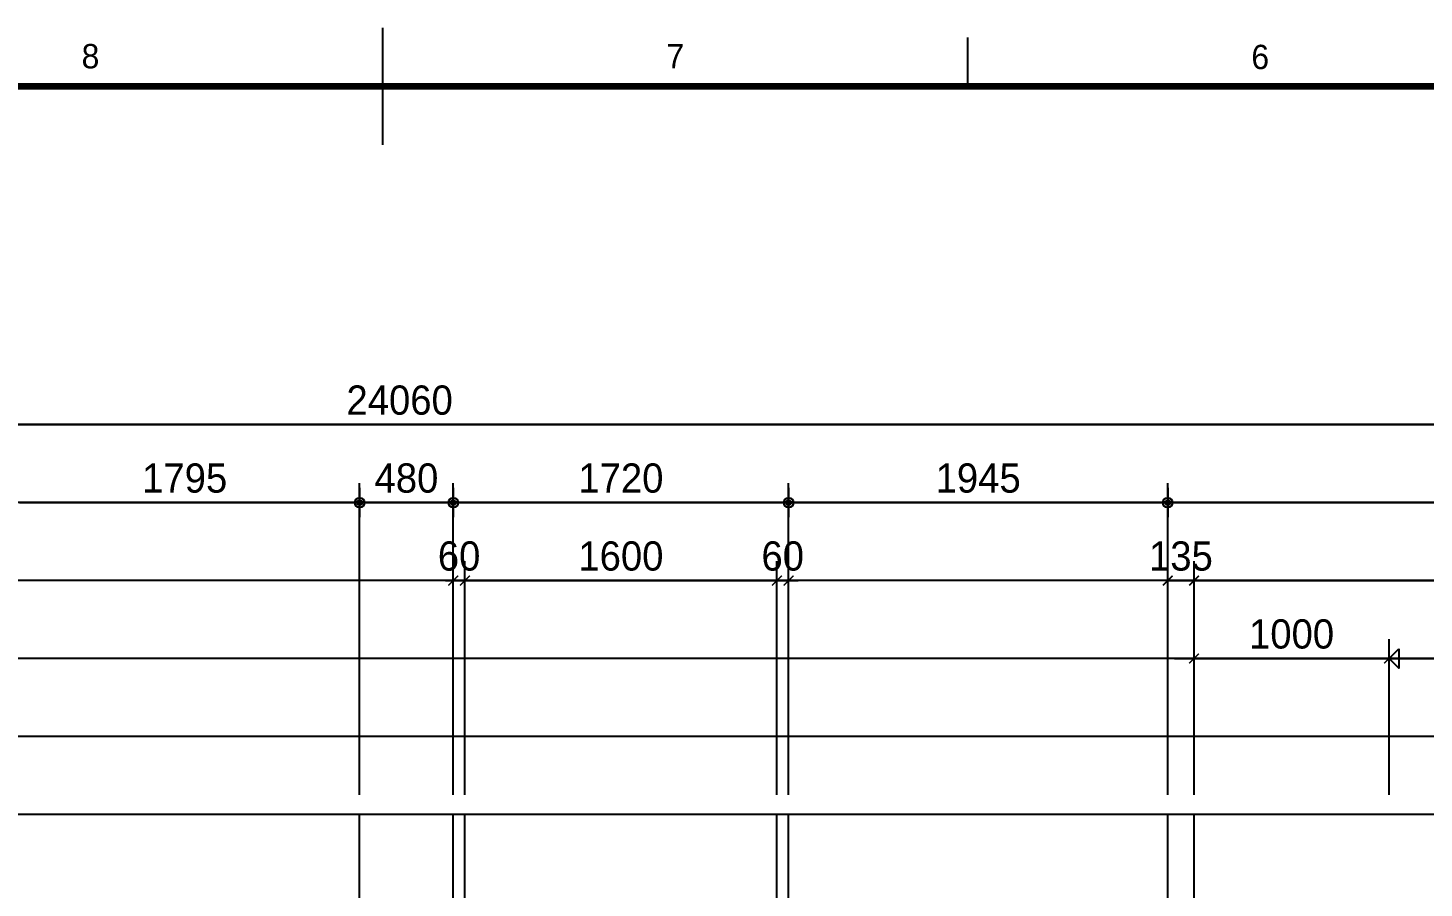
# Model space of a CAD drawing. Header units: millimetres. Extents: x -24416 to 92204, y -190080 to 23760.
# Drawn here: x 69383 to 76544, y -105944 to -101530 of the extents above; entities that cross this region are included whole.
import ezdxf
from ezdxf.enums import TextEntityAlignment as Align

# ---------------------------------------------------------------- set-up
doc = ezdxf.new("R2010")
doc.units = ezdxf.units.MM
doc.header["$LTSCALE"] = 50
doc.linetypes.add('AUDIT_D_220706163347-0', pattern=[0])
doc.linetypes.add('CEN', pattern=[62, 60, -1, 0, -1])
doc.layers.get('defpoints').update_dxf_attribs({"color": 139})
for name, color, linetype in [('AA-BORD-FORM', 7, 'Continuous'), ('AA-BORD-TEXT', 3, 'Continuous'), ('AA-XXXX-DIMS', 7, 'Continuous'), ('ARDM', 7, 'Continuous'), ('CEN_CON', 1, 'CEN'), ('DIM', 7, 'AUDIT_D_220706163347-0'), ('실명박스', 7, 'AUDIT_D_220706163347-0')]:
    doc.layers.add(name, color=color, linetype=linetype)
doc.layers.add('AA-XXXX-MC', color=153, linetype='AUDIT_D_220706163347-0', plot=False)
doc.styles.add('HAUD01', font='Dotum.ttf')
doc.styles.add('맑은고딕', font='malgun.ttf', dxfattribs={"width": 0.9})
doc.dimstyles.new('DIM-50', dxfattribs={"dimscale": 50, "dimtxt": 3, "dimasz": 1, "dimexe": 2, "dimexo": 2, "dimgap": 1, "dimtad": 1, "dimdec": 0, "dimzin": 0, "dimdsep": 46, "dimtxsty": '맑은고딕', "dimblk1": 'DIMDOT', "dimblk2": 'DIMDOT', "dimsah": 1, "dimcen": 0.09, "dimdle": 2, "dimclrd": 7, "dimclre": 7, "dimclrt": 3, "dimadec": 0, "dimazin": 0, "dimtfac": 1, "dimtdec": 0, "dimtix": 1, "dimtmove": 2, "dimatfit": 3, "dimldrblk": 'DIMDOT', "dimfxl": 1, "dimtolj": 1, "dimtzin": 0, "dimarcsym": 0})
doc.dimstyles.new('MCDIM-50', dxfattribs={"dimscale": 50, "dimtxt": 3, "dimasz": 1, "dimexe": 2, "dimexo": 2, "dimgap": 1, "dimtad": 1, "dimdec": 0, "dimzin": 0, "dimdsep": 46, "dimtxsty": '맑은고딕', "dimblk1": 'ARCHTICK', "dimblk2": 'ARCHTICK', "dimsah": 1, "dimcen": 0.09, "dimdle": 2, "dimclrd": 7, "dimclre": 7, "dimclrt": 3, "dimadec": 0, "dimazin": 0, "dimtfac": 1, "dimtdec": 0, "dimtix": 1, "dimtmove": 2, "dimatfit": 3, "dimldrblk": 'ARCHTICK', "dimfxl": 1, "dimtolj": 1, "dimtzin": 0, "dimarcsym": 0})
doc.dimstyles.new('외부100-win', dxfattribs={"dimscale": 50, "dimtxt": 3, "dimasz": 1, "dimexe": 2, "dimexo": 2.5, "dimgap": 1.5, "dimtad": 1, "dimdec": 0, "dimzin": 0, "dimdsep": 46, "dimtxsty": '맑은고딕', "dimblk": 'DO2-2', "dimblk1": 'DO2-2', "dimblk2": 'DIMDOT', "dimcen": 0.09, "dimdle": 2, "dimclrd": 7, "dimclre": 7, "dimclrt": 3, "dimadec": 0, "dimazin": 0, "dimtfac": 1, "dimtdec": 0, "dimtix": 1, "dimtmove": 2, "dimatfit": 3, "dimldrblk": 'DO2-2', "dimfxl": 1, "dimtolj": 1, "dimtzin": 0, "dimarcsym": 0})

# ---------------------------------------------------------------- blocks, each defined once
blk = doc.blocks.new('XR-FORM 청주월명')
at = {"layer": 'AA-BORD-FORM', "color": 2}
for p, q in [((421, 571), (421, 583)), ((481, 577), (481, 582))]:
    blk.add_line(p, q, dxfattribs=at)
at = {"layer": 'AA-BORD-FORM', "color": 2, "const_width": 0.682}
blk.add_lwpolyline([(21, 17), (21, 577), (821, 577), (821, 17)], close=True, dxfattribs=at)
at = {"layer": 'AA-BORD-TEXT', "color": 7, "style": 'HAUD01'}
for s, p in [('8', (391, 580.1)), ('7', (451, 580.1)), ('6', (511, 580.02))]:
    blk.add_text(s, height=2.5, dxfattribs=at).set_placement(p, align=Align.MIDDLE_CENTER)
blk = doc.blocks.new('A$C415C5DAF')
at = {"layer": 'AA-XXXX-MC'}
for p, q in [((59139.1, -129992.8), (59139.1, -123942.8)), ((60739.1, -129992.8), (60739.1, -123942.8)), ((62879.1, -126682.8), (62879.1, -123942.8))]:
    blk.add_line(p, q, dxfattribs=at)
at = {"layer": 'CEN_CON'}
for p, q in [((58599.1, -129992.8), (58599.1, -123942.8)), ((59079.1, -129992.8), (59079.1, -123942.8)), ((60799.1, -129992.8), (60799.1, -123942.8)), ((62744.1, -126682.8), (62744.1, -123942.8))]:
    blk.add_line(p, q, dxfattribs=at)
blk = doc.blocks.new('DIMDOT')
at = {"layer": 'AA-XXXX-DIMS'}
for p, q in [((0, -1.5), (0, 1.5)), ((-1.5, 0), (1.5, 0))]:
    blk.add_line(p, q, dxfattribs=at)
for radius in [0.5, 0.25]:
    blk.add_circle((0, 0), radius, dxfattribs=at)
blk = doc.blocks.new('*D695')
at = {"layer": 'defpoints', "color": 0, "transparency": 16777216}
for p in [(24017.4, -127725.7), (22222.4, -129325.7), (24017.4, -129325.7)]:
    blk.add_point(p, dxfattribs=at)
at = {"layer": 'DIM', "color": 7, "lineweight": -2, "transparency": 16777216}
for p, q in [((22222.4, -129225.7), (22222.4, -127625.7)), ((24017.4, -129225.7), (24017.4, -127625.7)), ((22272.4, -127725.7), (23967.4, -127725.7))]:
    blk.add_line(p, q, dxfattribs=at)
at = {"layer": 'DIM', "color": 7, "lineweight": -2, "transparency": 16777216, "xscale": 50, "yscale": 50, "zscale": 50, "rotation": 180}
blk.add_blockref('DIMDOT', (22222.4, -127725.7), dxfattribs=at)
at = {"layer": 'DIM', "color": 7, "lineweight": -2, "transparency": 16777216, "xscale": 50, "yscale": 50, "zscale": 50}
blk.add_blockref('DIMDOT', (24017.4, -127725.7), dxfattribs=at)
at = {"layer": 'DIM', "color": 3, "transparency": 16777216, "insert": (23119.9, -127600.6), "char_height": 150, "attachment_point": 5, "style": 'HAUD01'}
blk.add_mtext('\\A1;1795', dxfattribs=at)
blk = doc.blocks.new('*D696')
at = {"layer": 'defpoints', "color": 0, "transparency": 16777216}
for p in [(24497.4, -127725.7), (24017.4, -129325.7), (24497.4, -129325.7)]:
    blk.add_point(p, dxfattribs=at)
at = {"layer": 'DIM', "color": 7, "lineweight": -2, "transparency": 16777216}
for p, q in [((24017.4, -129225.7), (24017.4, -127625.7)), ((24497.4, -129225.7), (24497.4, -127625.7)), ((24067.4, -127725.7), (24447.4, -127725.7))]:
    blk.add_line(p, q, dxfattribs=at)
at = {"layer": 'DIM', "color": 7, "lineweight": -2, "transparency": 16777216, "xscale": 50, "yscale": 50, "zscale": 50, "rotation": 180}
blk.add_blockref('DIMDOT', (24017.4, -127725.7), dxfattribs=at)
at = {"layer": 'DIM', "color": 7, "lineweight": -2, "transparency": 16777216, "xscale": 50, "yscale": 50, "zscale": 50}
blk.add_blockref('DIMDOT', (24497.4, -127725.7), dxfattribs=at)
at = {"layer": 'DIM', "color": 3, "transparency": 16777216, "insert": (24257.4, -127600.6), "char_height": 150, "attachment_point": 5, "style": 'HAUD01'}
blk.add_mtext('\\A1;480', dxfattribs=at)
blk = doc.blocks.new('*D697')
at = {"layer": 'defpoints', "color": 0, "transparency": 16777216}
for p in [(26217.4, -127725.7), (24497.4, -129325.7), (26217.4, -129325.7)]:
    blk.add_point(p, dxfattribs=at)
at = {"layer": 'DIM', "color": 7, "lineweight": -2, "transparency": 16777216}
for p, q in [((24497.4, -129225.7), (24497.4, -127625.7)), ((26217.4, -129225.7), (26217.4, -127625.7)), ((24547.4, -127725.7), (26167.4, -127725.7))]:
    blk.add_line(p, q, dxfattribs=at)
at = {"layer": 'DIM', "color": 7, "lineweight": -2, "transparency": 16777216, "xscale": 50, "yscale": 50, "zscale": 50, "rotation": 180}
blk.add_blockref('DIMDOT', (24497.4, -127725.7), dxfattribs=at)
at = {"layer": 'DIM', "color": 7, "lineweight": -2, "transparency": 16777216, "xscale": 50, "yscale": 50, "zscale": 50}
blk.add_blockref('DIMDOT', (26217.4, -127725.7), dxfattribs=at)
at = {"layer": 'DIM', "color": 3, "transparency": 16777216, "insert": (25357.4, -127600.6), "char_height": 150, "attachment_point": 5, "style": 'HAUD01'}
blk.add_mtext('\\A1;1720', dxfattribs=at)
blk = doc.blocks.new('*D698')
at = {"layer": 'defpoints', "color": 0, "transparency": 16777216}
for p in [(28162.4, -127725.7), (26217.4, -129325.7), (28162.4, -129325.7)]:
    blk.add_point(p, dxfattribs=at)
at = {"layer": 'DIM', "color": 7, "lineweight": -2, "transparency": 16777216}
for p, q in [((26217.4, -129225.7), (26217.4, -127625.7)), ((28162.4, -129225.7), (28162.4, -127625.7)), ((26267.4, -127725.7), (28112.4, -127725.7))]:
    blk.add_line(p, q, dxfattribs=at)
at = {"layer": 'DIM', "color": 7, "lineweight": -2, "transparency": 16777216, "xscale": 50, "yscale": 50, "zscale": 50, "rotation": 180}
blk.add_blockref('DIMDOT', (26217.4, -127725.7), dxfattribs=at)
at = {"layer": 'DIM', "color": 7, "lineweight": -2, "transparency": 16777216, "xscale": 50, "yscale": 50, "zscale": 50}
blk.add_blockref('DIMDOT', (28162.4, -127725.7), dxfattribs=at)
at = {"layer": 'DIM', "color": 3, "transparency": 16777216, "insert": (27189.9, -127600.6), "char_height": 150, "attachment_point": 5, "style": 'HAUD01'}
blk.add_mtext('\\A1;1945', dxfattribs=at)
blk = doc.blocks.new('*D699')
at = {"layer": 'defpoints', "color": 0, "transparency": 16777216}
for p in [(31702.4, -127725.7), (28162.4, -129325.7), (31702.4, -129325.7)]:
    blk.add_point(p, dxfattribs=at)
at = {"layer": 'DIM', "color": 7, "lineweight": -2, "transparency": 16777216}
for p, q in [((28162.4, -129225.7), (28162.4, -127625.7)), ((31702.4, -129225.7), (31702.4, -127625.7)), ((28212.4, -127725.7), (31652.4, -127725.7))]:
    blk.add_line(p, q, dxfattribs=at)
at = {"layer": 'DIM', "color": 7, "lineweight": -2, "transparency": 16777216, "xscale": 50, "yscale": 50, "zscale": 50, "rotation": 180}
blk.add_blockref('DIMDOT', (28162.4, -127725.7), dxfattribs=at)
at = {"layer": 'DIM', "color": 7, "lineweight": -2, "transparency": 16777216, "xscale": 50, "yscale": 50, "zscale": 50}
blk.add_blockref('DIMDOT', (31702.4, -127725.7), dxfattribs=at)
at = {"layer": 'DIM', "color": 3, "transparency": 16777216, "insert": (29932.4, -127600.6), "char_height": 150, "attachment_point": 5, "style": 'HAUD01'}
blk.add_mtext('\\A1;3540', dxfattribs=at)
blk = doc.blocks.new('*D702')
at = {"layer": 'defpoints', "color": 0, "transparency": 16777216}
for p in [(36252.4, -127325.7), (12192.4, -129325.7), (36252.4, -129325.7)]:
    blk.add_point(p, dxfattribs=at)
at = {"layer": 'DIM', "color": 7, "lineweight": -2, "transparency": 16777216}
for p, q in [((12192.4, -129225.7), (12192.4, -127225.7)), ((36252.4, -129225.7), (36252.4, -127225.7)), ((12242.4, -127325.7), (36202.4, -127325.7))]:
    blk.add_line(p, q, dxfattribs=at)
at = {"layer": 'DIM', "color": 7, "lineweight": -2, "transparency": 16777216, "xscale": 50, "yscale": 50, "zscale": 50, "rotation": 180}
blk.add_blockref('DIMDOT', (12192.4, -127325.7), dxfattribs=at)
at = {"layer": 'DIM', "color": 7, "lineweight": -2, "transparency": 16777216, "xscale": 50, "yscale": 50, "zscale": 50}
blk.add_blockref('DIMDOT', (36252.4, -127325.7), dxfattribs=at)
at = {"layer": 'DIM', "color": 3, "transparency": 16777216, "insert": (24222.4, -127200.6), "char_height": 150, "attachment_point": 5, "style": 'HAUD01'}
blk.add_mtext('\\A1;24060', dxfattribs=at)
blk = doc.blocks.new('_ArchTick')
at = {"color": 0, "linetype": 'ByBlock', "const_width": 0.15}
blk.add_lwpolyline([(-0.5, -0.5), (0.5, 0.5)], dxfattribs=at)
blk = doc.blocks.new('*D711')
at = {"layer": 'defpoints', "color": 0, "linetype": 'ByBlock', "transparency": 16777216}
for p in [(24557.4, -128125.7), (24497.4, -129325.7), (24557.4, -129325.7)]:
    blk.add_point(p, dxfattribs=at)
at = {"layer": 'DIM', "color": 7, "linetype": 'ByBlock', "lineweight": -2, "transparency": 16777216}
for p, q in [((24497.4, -129225.7), (24497.4, -128025.7)), ((24557.4, -129225.7), (24557.4, -128025.7)), ((24497.4, -128125.7), (24447.4, -128125.7)), ((24497.4, -128125.7), (24557.4, -128125.7)), ((24557.4, -128125.7), (24607.4, -128125.7))]:
    blk.add_line(p, q, dxfattribs=at)
at = {"layer": 'DIM', "color": 7, "linetype": 'ByBlock', "lineweight": -2, "transparency": 16777216, "xscale": 50, "yscale": 50, "zscale": 50}
blk.add_blockref('_ArchTick', (24497.4, -128125.7), dxfattribs=at)
at = {"layer": 'DIM', "color": 7, "linetype": 'ByBlock', "lineweight": -2, "transparency": 16777216, "xscale": 50, "yscale": 50, "zscale": 50, "rotation": 180}
blk.add_blockref('_ArchTick', (24557.4, -128125.7), dxfattribs=at)
at = {"layer": 'DIM', "color": 3, "linetype": 'ByBlock', "transparency": 16777216, "insert": (24527.4, -128000.6), "char_height": 150, "attachment_point": 5, "style": 'HAUD01'}
blk.add_mtext('\\A1;60', dxfattribs=at)
blk = doc.blocks.new('*D712')
at = {"layer": 'defpoints', "color": 0, "linetype": 'ByBlock', "transparency": 16777216}
for p in [(26157.4, -128125.7), (24557.4, -129325.7), (26157.4, -129325.7)]:
    blk.add_point(p, dxfattribs=at)
at = {"layer": 'DIM', "color": 7, "linetype": 'ByBlock', "lineweight": -2, "transparency": 16777216}
for p, q in [((24557.4, -129225.7), (24557.4, -128025.7)), ((26157.4, -129225.7), (26157.4, -128025.7)), ((24457.4, -128125.7), (26257.4, -128125.7))]:
    blk.add_line(p, q, dxfattribs=at)
at = {"layer": 'DIM', "color": 7, "linetype": 'ByBlock', "lineweight": -2, "transparency": 16777216, "xscale": 50, "yscale": 50, "zscale": 50, "rotation": 180}
blk.add_blockref('_ArchTick', (24557.4, -128125.7), dxfattribs=at)
at = {"layer": 'DIM', "color": 7, "linetype": 'ByBlock', "lineweight": -2, "transparency": 16777216, "xscale": 50, "yscale": 50, "zscale": 50}
blk.add_blockref('_ArchTick', (26157.4, -128125.7), dxfattribs=at)
at = {"layer": 'DIM', "color": 3, "linetype": 'ByBlock', "transparency": 16777216, "insert": (25357.4, -128000.6), "char_height": 150, "attachment_point": 5, "style": 'HAUD01'}
blk.add_mtext('\\A1;1600', dxfattribs=at)
blk = doc.blocks.new('*D713')
at = {"layer": 'defpoints', "color": 0, "linetype": 'ByBlock', "transparency": 16777216}
for p in [(26217.4, -128125.7), (26157.4, -129325.7), (26217.4, -129325.7)]:
    blk.add_point(p, dxfattribs=at)
at = {"layer": 'DIM', "color": 7, "linetype": 'ByBlock', "lineweight": -2, "transparency": 16777216}
for p, q in [((26157.4, -129225.7), (26157.4, -128025.7)), ((26217.4, -129225.7), (26217.4, -128025.7)), ((26157.4, -128125.7), (26107.4, -128125.7)), ((26157.4, -128125.7), (26217.4, -128125.7)), ((26217.4, -128125.7), (26267.4, -128125.7))]:
    blk.add_line(p, q, dxfattribs=at)
at = {"layer": 'DIM', "color": 7, "linetype": 'ByBlock', "lineweight": -2, "transparency": 16777216, "xscale": 50, "yscale": 50, "zscale": 50}
blk.add_blockref('_ArchTick', (26157.4, -128125.7), dxfattribs=at)
at = {"layer": 'DIM', "color": 7, "linetype": 'ByBlock', "lineweight": -2, "transparency": 16777216, "xscale": 50, "yscale": 50, "zscale": 50, "rotation": 180}
blk.add_blockref('_ArchTick', (26217.4, -128125.7), dxfattribs=at)
at = {"layer": 'DIM', "color": 3, "linetype": 'ByBlock', "transparency": 16777216, "insert": (26187.4, -128000.6), "char_height": 150, "attachment_point": 5, "style": 'HAUD01'}
blk.add_mtext('\\A1;60', dxfattribs=at)
blk = doc.blocks.new('*D714')
at = {"layer": 'defpoints', "color": 0, "transparency": 16777216}
for p in [(26217.4, -127725.7), (24497.4, -129325.7), (26217.4, -129325.7)]:
    blk.add_point(p, dxfattribs=at)
at = {"layer": 'DIM', "color": 7, "lineweight": -2, "transparency": 16777216}
for p, q in [((24497.4, -129225.7), (24497.4, -127625.7)), ((26217.4, -129225.7), (26217.4, -127625.7)), ((24547.4, -127725.7), (26167.4, -127725.7))]:
    blk.add_line(p, q, dxfattribs=at)
at = {"layer": 'DIM', "color": 7, "lineweight": -2, "transparency": 16777216, "xscale": 50, "yscale": 50, "zscale": 50, "rotation": 180}
blk.add_blockref('DIMDOT', (24497.4, -127725.7), dxfattribs=at)
at = {"layer": 'DIM', "color": 7, "lineweight": -2, "transparency": 16777216, "xscale": 50, "yscale": 50, "zscale": 50}
blk.add_blockref('DIMDOT', (26217.4, -127725.7), dxfattribs=at)
at = {"layer": 'DIM', "color": 3, "transparency": 16777216, "insert": (25357.4, -127600.6), "char_height": 150, "attachment_point": 5, "style": 'HAUD01'}
blk.add_mtext('\\A1;1720', dxfattribs=at)
blk = doc.blocks.new('*D715')
at = {"layer": 'defpoints', "color": 0, "linetype": 'ByBlock', "transparency": 16777216}
for p in [(28297.4, -128125.7), (28162.4, -129325.7), (28297.4, -129325.7)]:
    blk.add_point(p, dxfattribs=at)
at = {"layer": 'DIM', "color": 7, "linetype": 'ByBlock', "lineweight": -2, "transparency": 16777216}
for p, q in [((28162.4, -129225.7), (28162.4, -128025.7)), ((28297.4, -129225.7), (28297.4, -128025.7)), ((28162.4, -128125.7), (28112.4, -128125.7)), ((28162.4, -128125.7), (28297.4, -128125.7)), ((28297.4, -128125.7), (28347.4, -128125.7))]:
    blk.add_line(p, q, dxfattribs=at)
at = {"layer": 'DIM', "color": 7, "linetype": 'ByBlock', "lineweight": -2, "transparency": 16777216, "xscale": 50, "yscale": 50, "zscale": 50}
blk.add_blockref('_ArchTick', (28162.4, -128125.7), dxfattribs=at)
at = {"layer": 'DIM', "color": 7, "linetype": 'ByBlock', "lineweight": -2, "transparency": 16777216, "xscale": 50, "yscale": 50, "zscale": 50, "rotation": 180}
blk.add_blockref('_ArchTick', (28297.4, -128125.7), dxfattribs=at)
at = {"layer": 'DIM', "color": 3, "linetype": 'ByBlock', "transparency": 16777216, "insert": (28229.9, -128000.6), "char_height": 150, "attachment_point": 5, "style": 'HAUD01'}
blk.add_mtext('\\A1;135', dxfattribs=at)
blk = doc.blocks.new('*D716')
at = {"layer": 'defpoints', "color": 0, "linetype": 'ByBlock', "transparency": 16777216}
for p in [(31497.4, -128125.7), (28297.4, -129325.7), (31497.4, -129325.7)]:
    blk.add_point(p, dxfattribs=at)
at = {"layer": 'DIM', "color": 7, "linetype": 'ByBlock', "lineweight": -2, "transparency": 16777216}
for p, q in [((28297.4, -129225.7), (28297.4, -128025.7)), ((31497.4, -129225.7), (31497.4, -128025.7)), ((28197.4, -128125.7), (31597.4, -128125.7))]:
    blk.add_line(p, q, dxfattribs=at)
at = {"layer": 'DIM', "color": 7, "linetype": 'ByBlock', "lineweight": -2, "transparency": 16777216, "xscale": 50, "yscale": 50, "zscale": 50, "rotation": 180}
blk.add_blockref('_ArchTick', (28297.4, -128125.7), dxfattribs=at)
at = {"layer": 'DIM', "color": 7, "linetype": 'ByBlock', "lineweight": -2, "transparency": 16777216, "xscale": 50, "yscale": 50, "zscale": 50}
blk.add_blockref('_ArchTick', (31497.4, -128125.7), dxfattribs=at)
at = {"layer": 'DIM', "color": 3, "linetype": 'ByBlock', "transparency": 16777216, "insert": (29897.4, -128000.6), "char_height": 150, "attachment_point": 5, "style": 'HAUD01'}
blk.add_mtext('\\A1;3200', dxfattribs=at)
blk = doc.blocks.new('*D718')
at = {"layer": 'defpoints', "color": 0, "transparency": 16777216}
for p in [(31702.4, -127725.7), (28162.4, -129325.7), (31702.4, -129325.7)]:
    blk.add_point(p, dxfattribs=at)
at = {"layer": 'DIM', "color": 7, "lineweight": -2, "transparency": 16777216}
for p, q in [((28162.4, -129225.7), (28162.4, -127625.7)), ((31702.4, -129225.7), (31702.4, -127625.7)), ((28212.4, -127725.7), (31652.4, -127725.7))]:
    blk.add_line(p, q, dxfattribs=at)
at = {"layer": 'DIM', "color": 7, "lineweight": -2, "transparency": 16777216, "xscale": 50, "yscale": 50, "zscale": 50, "rotation": 180}
blk.add_blockref('DIMDOT', (28162.4, -127725.7), dxfattribs=at)
at = {"layer": 'DIM', "color": 7, "lineweight": -2, "transparency": 16777216, "xscale": 50, "yscale": 50, "zscale": 50}
blk.add_blockref('DIMDOT', (31702.4, -127725.7), dxfattribs=at)
at = {"layer": 'DIM', "color": 3, "transparency": 16777216, "insert": (29932.4, -127600.6), "char_height": 150, "attachment_point": 5, "style": 'HAUD01'}
blk.add_mtext('\\A1;3540', dxfattribs=at)
blk = doc.blocks.new('*D725')
at = {"layer": 'defpoints', "color": 0, "linetype": 'ByBlock', "transparency": 16777216}
for p in [(29297.4, -128525.7), (28297.4, -129325.7), (29297.4, -129325.7)]:
    blk.add_point(p, dxfattribs=at)
at = {"layer": 'DIM', "color": 7, "linetype": 'ByBlock', "lineweight": -2, "transparency": 16777216}
for p, q in [((28297.4, -129225.7), (28297.4, -128425.7)), ((29297.4, -129225.7), (29297.4, -128425.7)), ((28197.4, -128525.7), (29397.4, -128525.7))]:
    blk.add_line(p, q, dxfattribs=at)
at = {"layer": 'DIM', "color": 7, "linetype": 'ByBlock', "lineweight": -2, "transparency": 16777216, "xscale": 50, "yscale": 50, "zscale": 50, "rotation": 180}
blk.add_blockref('_ArchTick', (28297.4, -128525.7), dxfattribs=at)
at = {"layer": 'DIM', "color": 7, "linetype": 'ByBlock', "lineweight": -2, "transparency": 16777216, "xscale": 50, "yscale": 50, "zscale": 50}
blk.add_blockref('_ArchTick', (29297.4, -128525.7), dxfattribs=at)
at = {"layer": 'DIM', "color": 3, "linetype": 'ByBlock', "transparency": 16777216, "insert": (28797.4, -128400.6), "char_height": 150, "attachment_point": 5, "style": 'HAUD01'}
blk.add_mtext('\\A1;1000', dxfattribs=at)
blk = doc.blocks.new('DO2-2')
at = {"layer": 'ARDM'}
blk.add_line((0, 0), (-2, 0), dxfattribs=at)
blk.add_lwpolyline([(-1, -1), (-1, 1), (0, 0)], close=True, dxfattribs=at)
blk = doc.blocks.new('*D726')
at = {"layer": 'defpoints', "color": 0, "linetype": 'ByBlock', "transparency": 16777216}
for p in [(30497.4, -128525.7), (29297.4, -129325.7), (30497.4, -129325.7)]:
    blk.add_point(p, dxfattribs=at)
at = {"layer": 'DIM', "color": 7, "linetype": 'ByBlock', "lineweight": -2, "transparency": 16777216}
for p, q in [((29297.4, -129200.7), (29297.4, -128425.7)), ((30497.4, -129200.7), (30497.4, -128425.7)), ((29347.4, -128525.7), (30447.4, -128525.7))]:
    blk.add_line(p, q, dxfattribs=at)
at = {"layer": 'DIM', "color": 7, "linetype": 'ByBlock', "lineweight": -2, "transparency": 16777216, "xscale": 50, "yscale": 50, "zscale": 50, "rotation": 180}
blk.add_blockref('DO2-2', (29297.4, -128525.7), dxfattribs=at)
at = {"layer": 'DIM', "color": 7, "linetype": 'ByBlock', "lineweight": -2, "transparency": 16777216, "xscale": 50, "yscale": 50, "zscale": 50}
blk.add_blockref('DO2-2', (30497.4, -128525.7), dxfattribs=at)
at = {"layer": 'DIM', "color": 3, "linetype": 'ByBlock', "transparency": 16777216, "insert": (29897.4, -128375.6), "char_height": 150, "attachment_point": 5, "style": 'HAUD01'}
blk.add_mtext('\\A1;1200', dxfattribs=at)
blk = doc.blocks.new('DIM-1108')
at = {"layer": 'DIM'}
for base, p1, p2, picture, middle in [((36252.4, -127325.7), (12192.4, -129325.7), (36252.4, -129325.7), '*D702', (24222.4, -127200.6)), ((24017.4, -127725.7), (22222.4, -129325.7), (24017.4, -129325.7), '*D695', (23119.9, -127600.6)), ((24497.4, -127725.7), (24017.4, -129325.7), (24497.4, -129325.7), '*D696', (24257.4, -127600.6)), ((26217.4, -127725.7), (24497.4, -129325.7), (26217.4, -129325.7), '*D697', (25357.4, -127600.6)), ((26217.4, -127725.7), (24497.4, -129325.7), (26217.4, -129325.7), '*D714', (25357.4, -127600.6)), ((28162.4, -127725.7), (26217.4, -129325.7), (28162.4, -129325.7), '*D698', (27189.9, -127600.6)), ((31702.4, -127725.7), (28162.4, -129325.7), (31702.4, -129325.7), '*D699', (29932.4, -127600.6)), ((31702.4, -127725.7), (28162.4, -129325.7), (31702.4, -129325.7), '*D718', (29932.4, -127600.6))]:
    dim = blk.add_linear_dim(base=base, p1=p1, p2=p2, dimstyle='DIM-50', override={"dimscale": 50, "dimtxsty": 'HAUD01'}, dxfattribs=at)
    dim.commit()
    dim.dimension.update_dxf_attribs({"geometry": picture, "text_midpoint": middle})
at = {"layer": 'DIM', "linetype": 'ByBlock'}
for base, p1, p2, dimstyle, picture, middle in [((24557.4, -128125.7), (24497.4, -129325.7), (24557.4, -129325.7), 'MCDIM-50', '*D711', (24527.4, -128000.6)), ((26157.4, -128125.7), (24557.4, -129325.7), (26157.4, -129325.7), 'MCDIM-50', '*D712', (25357.4, -128000.6)), ((26217.4, -128125.7), (26157.4, -129325.7), (26217.4, -129325.7), 'MCDIM-50', '*D713', (26187.4, -128000.6)), ((28297.4, -128125.7), (28162.4, -129325.7), (28297.4, -129325.7), 'MCDIM-50', '*D715', (28229.9, -128000.6)), ((31497.4, -128125.7), (28297.4, -129325.7), (31497.4, -129325.7), 'MCDIM-50', '*D716', (29897.4, -128000.6)), ((29297.4, -128525.7), (28297.4, -129325.7), (29297.4, -129325.7), 'MCDIM-50', '*D725', (28797.4, -128400.6)), ((30497.4, -128525.7), (29297.4, -129325.7), (30497.4, -129325.7), '외부100-win', '*D726', (29897.4, -128375.6))]:
    dim = blk.add_linear_dim(base=base, p1=p1, p2=p2, dimstyle=dimstyle, override={"dimtxsty": 'HAUD01'}, dxfattribs=at)
    dim.commit()
    dim.dimension.update_dxf_attribs({"geometry": picture, "text_midpoint": middle})

msp = doc.modelspace()

# ---------------------------------------------------------------- linework, layer by layer
at = {"layer": 'defpoints'}
for points in [[(86520.1, -103565.7), (52654.5, -103565.7), (52654.5, -120940.7), (86520.1, -120940.7)], [(86120.1, -103965.7), (53054.5, -103965.7), (53054.5, -120540.7), (86120.1, -120540.7)], [(85720.1, -104365.7), (53454.5, -104365.7), (53454.5, -120140.7), (85720.1, -120140.7)], [(85320.1, -104765.7), (53854.5, -104765.7), (53854.5, -119740.7), (85320.1, -119740.7)], [(84920.1, -105165.7), (54254.5, -105165.7), (54254.5, -119340.7), (84920.1, -119340.7)], [(84520.1, -105565.7), (54654.5, -105565.7), (54654.5, -118940.7), (84520.1, -118940.7)]]:
    msp.add_lwpolyline(points, close=True, dxfattribs=at)

# ---------------------------------------------------------------- block references
msp.add_blockref('DIM-1108', (47067.2, 23760))
at = {"xscale": 50, "yscale": 50, "zscale": 50}
msp.add_blockref('XR-FORM 청주월명', (50153.9, -130680), dxfattribs=at)
at = {"layer": '실명박스'}
msp.add_blockref('A$C415C5DAF', (12485.4, 18377.1), dxfattribs=at)

doc.saveas('drawing.dxf')
